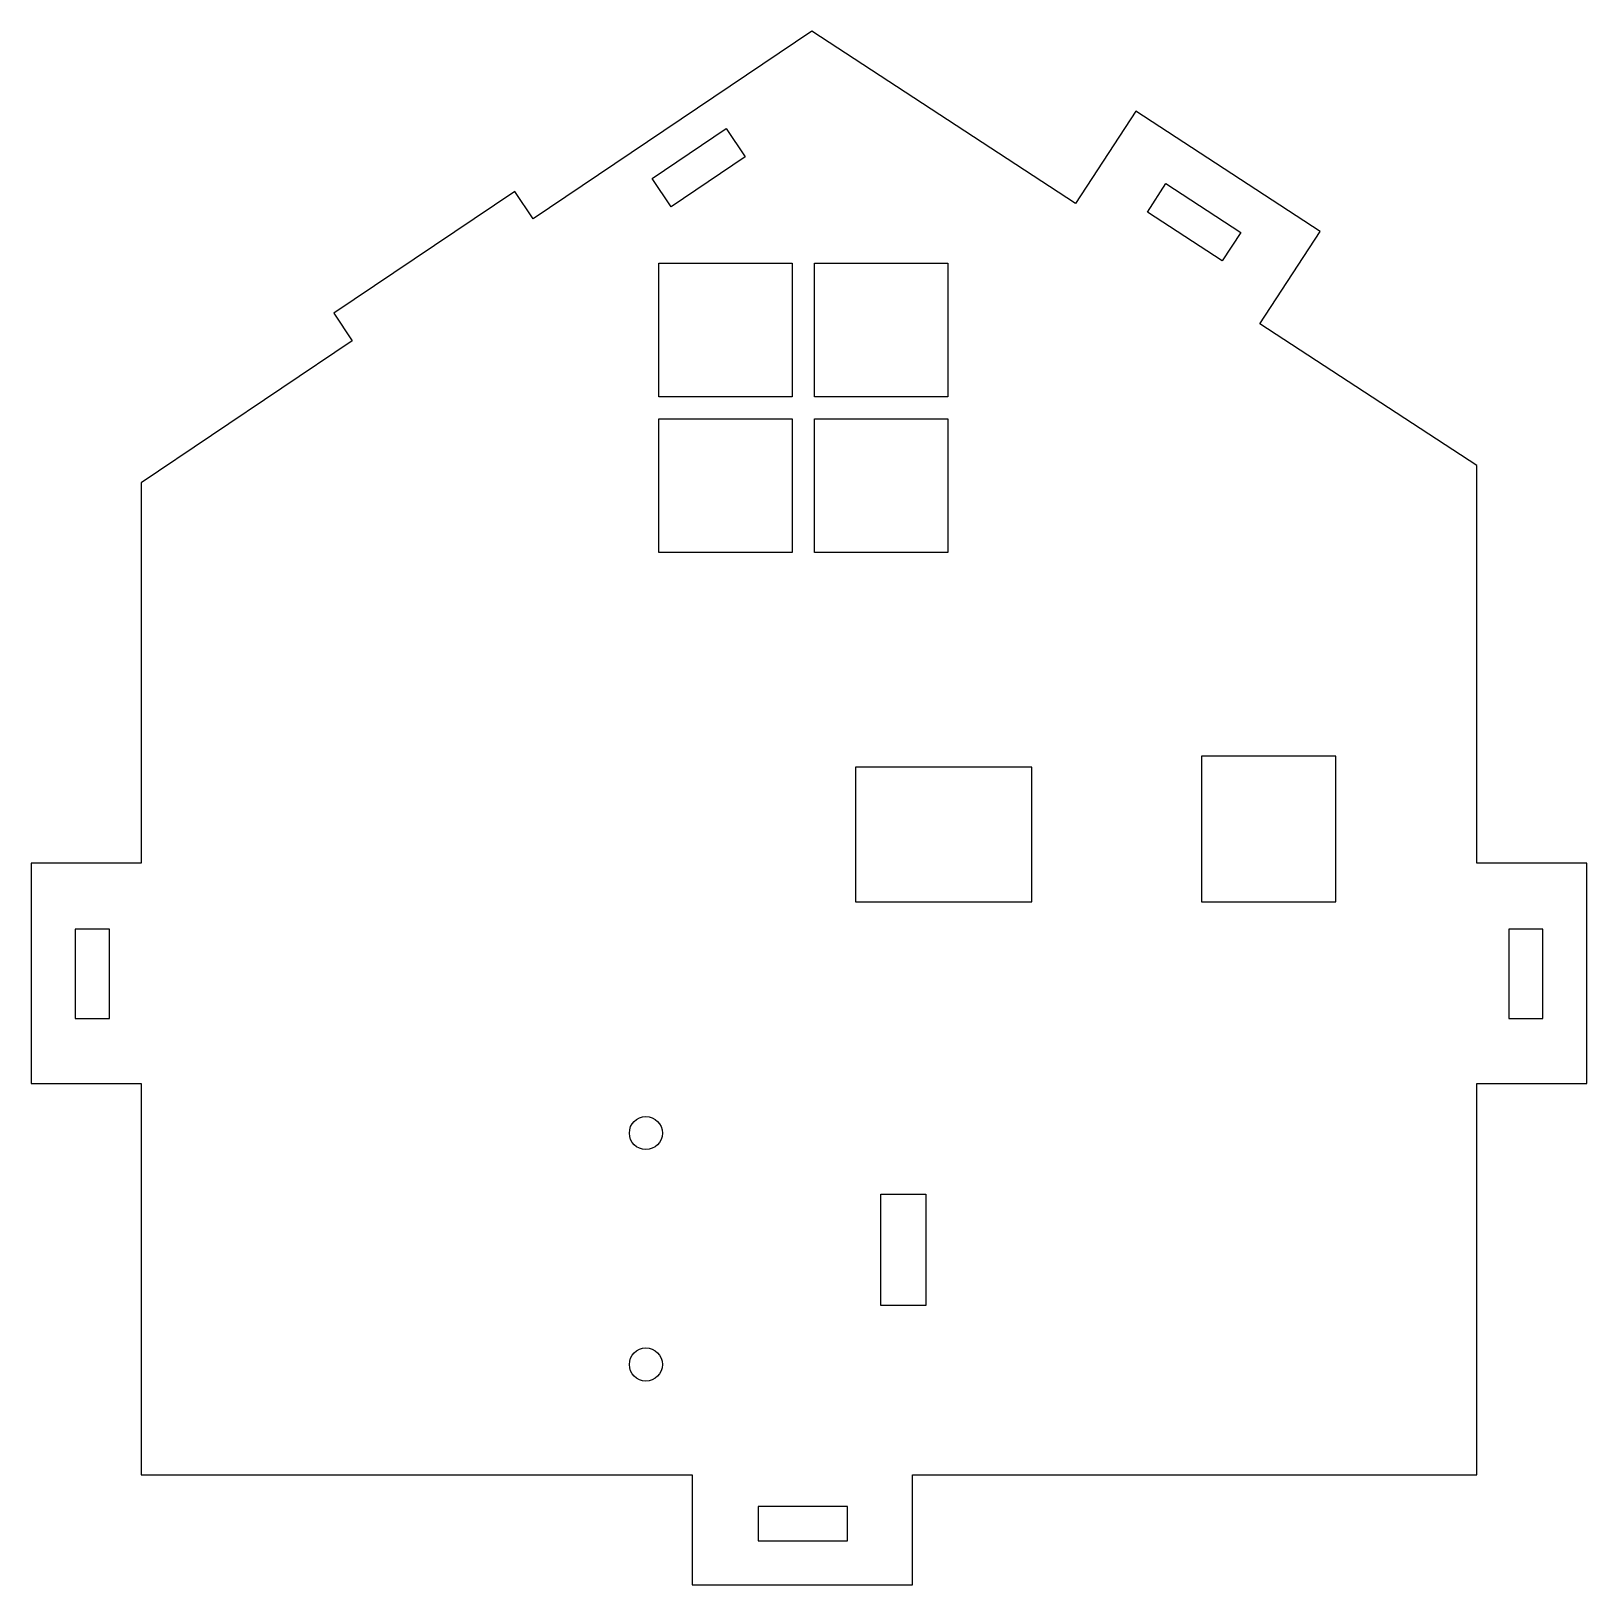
# Model space of a CAD drawing. Header units: millimetres. Extents: x 230 to 372, y 25 to 166.
import ezdxf

# ---------------------------------------------------------------- set-up
doc = ezdxf.new("R2010")
doc.units = ezdxf.units.MM
doc.layers.get('0').update_dxf_attribs({"linetype": 'CONTINUOUS'})

msp = doc.modelspace()

# ---------------------------------------------------------------- linework, layer by layer
for points in [[(330.56, 158.91), (325.09, 150.53), (301.15, 166.17), (275.87, 149.13), (274.19, 151.62), (257.77, 140.56), (259.45, 138.07), (240.3, 125.16), (240.3, 90.66), (230.3, 90.66), (230.3, 70.66), (240.3, 70.66), (240.3, 35.16), (290.3, 35.16), (290.3, 25.16), (310.3, 25.16), (310.3, 35.16), (361.52, 35.16), (361.52, 70.66), (371.52, 70.66), (371.52, 90.66), (361.52, 90.66), (361.52, 126.75), (341.84, 139.6), (347.31, 147.97)], [(288.4, 150.22), (286.67, 152.79), (293.39, 157.32), (295.12, 154.75)], [(338.4, 145.31), (331.62, 149.74), (333.31, 152.33), (340.1, 147.9)], [(299.39, 145.12), (299.39, 132.99), (287.26, 132.99), (287.26, 145.12)], [(313.52, 132.99), (301.39, 132.99), (301.39, 145.12), (313.52, 145.12)], [(287.26, 130.99), (299.39, 130.99), (299.39, 118.86), (287.26, 118.86)], [(301.39, 130.99), (313.52, 130.99), (313.52, 118.86), (301.39, 118.86)], [(348.72, 100.36), (336.52, 100.36), (336.52, 87.16), (348.72, 87.16)], [(305.12, 87.16), (321.12, 87.16), (321.12, 99.36), (305.12, 99.36)], [(234.3, 76.56), (237.4, 76.56), (237.4, 84.66), (234.3, 84.66)], [(364.42, 76.56), (367.52, 76.56), (367.52, 84.66), (364.42, 84.66)], [(311.52, 50.52), (307.42, 50.52), (307.42, 60.62), (311.52, 60.62)], [(304.4, 32.26), (296.3, 32.26), (296.3, 29.16), (304.4, 29.16)]]:
    msp.add_lwpolyline(points, close=True)
for centre in [(286.1, 66.16), (286.1, 45.16)]:
    msp.add_circle(centre, 1.5)

doc.saveas('drawing.dxf')
